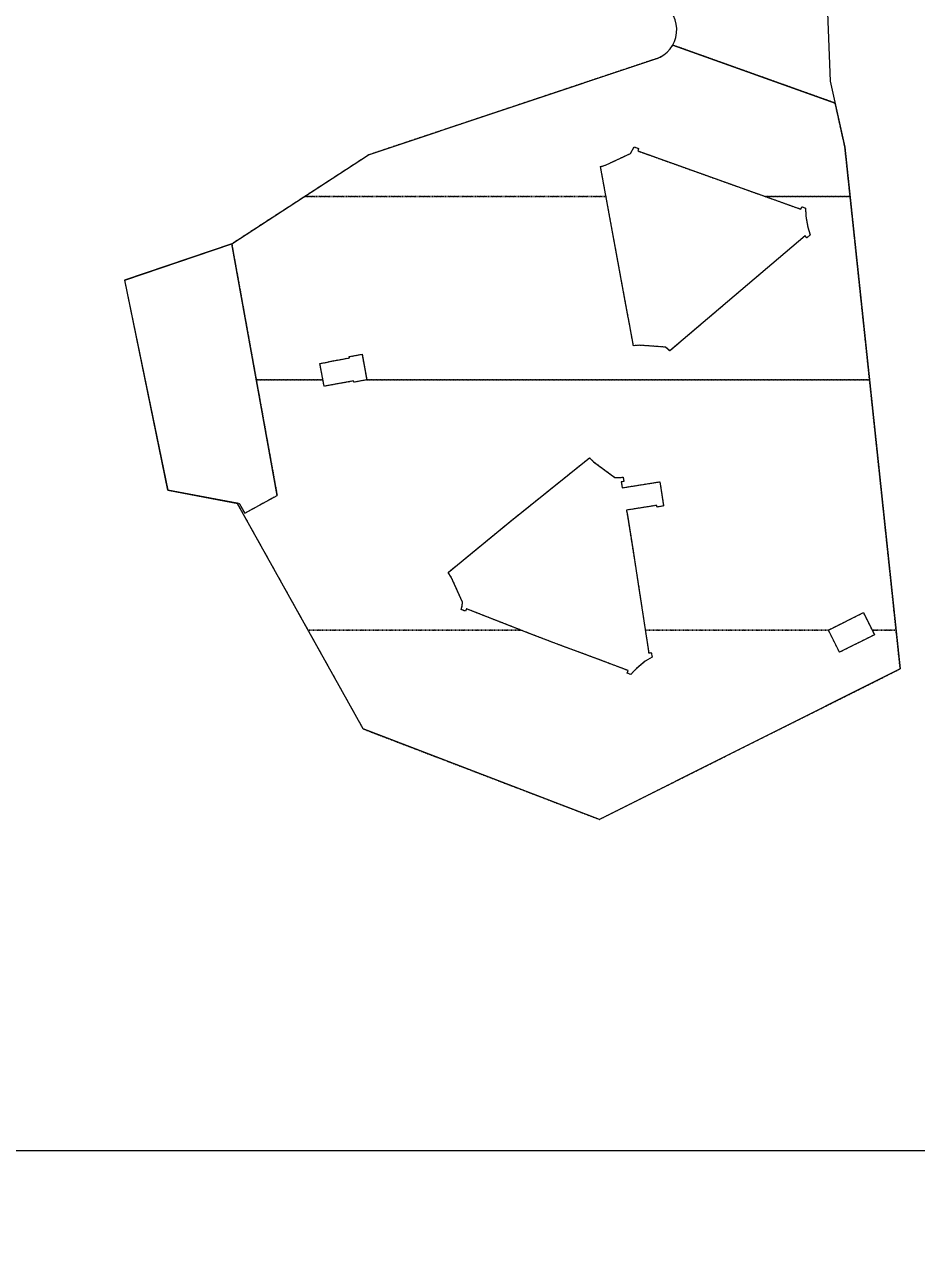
# Model space of a CAD drawing. Header units: metres. Extents: x 256329 to 886268, y -249371 to 355.
# Drawn here: x 286261.3 to 286398.1, y -997.9 to -807.9 of the extents above; entities that cross this region are included whole.
import ezdxf

# ---------------------------------------------------------------- set-up
doc = ezdxf.new("R2010")
doc.units = ezdxf.units.M
doc.header["$MEASUREMENT"] = 0
doc.linetypes.add('DASHED', pattern=[0.75, 0.5, -0.25])
doc.layers.get('0').update_dxf_attribs({"lineweight": 18})
doc.layers.add('A-AREA-BUILT UP', color=30, linetype='Continuous', lineweight=0, plot=False)
doc.layers.add('A-AREA-BUP LOBBY', color=49, linetype='Continuous', lineweight=0, plot=False)
doc.layers.add('BLK_2_FLR_-1_COVERED_PARKING', color=7, linetype='DASHED', lineweight=9)

msp = doc.modelspace()

# ---------------------------------------------------------------- linework, layer by layer
at = {"color": 6, "ltscale": 0.05}
msp.add_lwpolyline([(285462.22245, -528.934859), (286489.827232, -528.934859), (286489.827232, -980.695668), (285462.22245, -980.695668)], close=True, dxfattribs=at)
at = {"layer": 'A-AREA-BUILT UP', "elevation": 101.323695}
for points in [[(286354.724808, -857.115816), (286353.969605, -852.934149), (286353.942131, -852.784825), (286349.680736, -829.623752), (286350.469813, -829.390658), (286354.29986, -827.592694), (286354.870407, -826.608487), (286355.530501, -826.844157), (286355.396776, -827.219066), (286380.441611, -836.162459), (286380.57641, -835.78613), (286381.141474, -835.987872), (286381.198266, -837.238925), (286381.482279, -838.927134), (286381.870395, -840.114797), (286381.339395, -840.565658), (286381.06794, -840.246395), (286360.30635, -857.919095), (286359.663962, -857.337701), (286355.718755, -857.051944)], [(286313.790405, -862.365846), (286311.822243, -862.721291), (286311.786767, -862.524863), (286307.250395, -863.344721), (286306.624681, -859.846346), (286307.946689, -859.607362), (286307.938505, -859.562094), (286311.144045, -858.982559), (286311.108503, -858.786143), (286313.076543, -858.430025)], [(286347.998647, -874.314857), (286348.627641, -874.927486), (286351.894489, -877.358672), (286352.521977, -877.356405), (286352.82978, -877.325288), (286353.143834, -877.272725), (286353.25843, -877.963113), (286352.871062, -878.025995), (286353.01345, -878.914603), (286358.791495, -877.994183), (286359.371677, -881.707608), (286358.364063, -881.871266), (286358.322887, -881.612959), (286353.672166, -882.35379), (286353.686139, -882.447109), (286353.748773, -882.837966), (286354.6676, -888.603274), (286355.478308, -893.68938), (286357.077555, -904.277546), (286357.472333, -904.214419), (286357.582586, -904.902616), (286356.515883, -905.553106), (286355.20675, -906.679113), (286354.758717, -907.11246), (286354.339763, -907.574004), (286353.779549, -907.359726), (286353.922123, -906.986163), (286349.673837, -905.361218), (286342.944433, -902.884744), (286338.8814, -901.319658), (286329.092754, -897.487695), (286328.950786, -897.859671), (286328.296284, -897.609327), (286328.437637, -897.056789), (286328.502482, -896.490101), (286326.782782, -892.644131), (286326.314703, -891.90358), (286335.766932, -884.13626)], [(286384.659508, -900.765275), (286390.025744, -898.081339), (286391.72557, -901.479955), (286386.359335, -904.163891)]]:
    msp.add_lwpolyline(points, close=True, dxfattribs=at)
at = {"layer": 'A-AREA-BUP LOBBY', "color": 30, "elevation": -1.062838}
msp.add_lwpolyline([(286383.119866, -770.490094), (286384.940947, -816.50012), (286387.175635, -826.616761), (286395.67277, -906.725489), (286349.506737, -929.815538), (286313.246492, -915.940643), (286293.912795, -881.290879), (286283.260484, -879.267316), (286276.656172, -847.056044), (286293.085874, -841.474894), (286314.063329, -827.832361), (286358.178883, -813.089702, 0.645421), (286359.050925, -804.568498)], format="xyb", dxfattribs=at)
at = {"layer": 'A-AREA-BUP LOBBY', "color": 30}
for points, elevation in [([(286360.777867, -810.981749), (286385.699881, -819.874244)], -102.337326), ([(286293.085874, -841.474894), (286276.640228, -847.058082), (286283.244541, -879.269354), (286294.276684, -881.357962), (286295.099329, -882.832302), (286300.05627, -880.094753), (286293.085874, -841.474894)], -0.06012)]:
    msp.add_lwpolyline(points, close=True, dxfattribs=dict(at, elevation=elevation))
at = {"layer": 'BLK_2_FLR_-1_COVERED_PARKING', "color": 7, "ltscale": 0.05}
msp.add_lwpolyline([(286385.6851, -819.86897), (286360.762787, -810.976368, -0.183538), (286358.178883, -813.089702), (286314.063329, -827.832361), (286304.25736, -834.209601), (286350.524484, -834.209601), (286349.680736, -829.623752), (286350.469813, -829.390658), (286354.29986, -827.592694), (286354.870407, -826.608487), (286355.530501, -826.844157), (286355.396776, -827.219066), (286374.972881, -834.209601), (286387.981008, -834.209601), (286387.175635, -826.616761)], format="xyb", close=True, dxfattribs=at)
for points in [[(286350.524484, -834.209601), (286304.25736, -834.209601), (286293.085874, -841.474894), (286296.856427, -862.365846), (286307.075315, -862.365846), (286306.624681, -859.846346), (286307.946689, -859.607362), (286307.938505, -859.562094), (286311.144045, -858.982559), (286311.108503, -858.786143), (286313.076543, -858.430025), (286313.790405, -862.365846), (286390.967542, -862.365846), (286387.981008, -834.209601), (286374.972881, -834.209601), (286380.441611, -836.162459), (286380.57641, -835.78613), (286381.141474, -835.987872), (286381.198266, -837.238925), (286381.482279, -838.927134), (286381.870395, -840.114797), (286381.339395, -840.565658), (286381.06794, -840.246395), (286360.30635, -857.919095), (286359.663962, -857.337701), (286355.718755, -857.051944), (286354.724808, -857.115816), (286353.969605, -852.934149), (286353.942131, -852.784825)], [(286390.967542, -862.365846), (286313.790405, -862.365846), (286311.822243, -862.721291), (286311.786767, -862.524863), (286307.250395, -863.344721), (286307.075315, -862.365846), (286296.856427, -862.365846), (286300.05627, -880.094753), (286295.099329, -882.832302), (286294.276684, -881.357962), (286293.911667, -881.288856), (286304.779018, -900.765275), (286337.465244, -900.765275), (286329.092754, -897.487695), (286328.950786, -897.859671), (286328.296284, -897.609327), (286328.437637, -897.056789), (286328.502482, -896.490101), (286326.782782, -892.644131), (286326.314703, -891.90358), (286335.766932, -884.13626), (286347.998647, -874.314857), (286348.627641, -874.927486), (286351.894489, -877.358672), (286352.521977, -877.356405), (286352.82978, -877.325288), (286353.143834, -877.272725), (286353.25843, -877.963113), (286352.871062, -878.025995), (286353.01345, -878.914603), (286358.791495, -877.994183), (286359.371677, -881.707608), (286358.364063, -881.871266), (286358.322887, -881.612959), (286353.672166, -882.35379), (286353.686139, -882.447109), (286353.748773, -882.837966), (286354.6676, -888.603274), (286355.478308, -893.68938), (286356.547058, -900.765275), (286384.659508, -900.765275), (286390.025744, -898.081339), (286391.368122, -900.765275), (286395.04057, -900.765275)], [(286395.67277, -906.725489), (286395.04057, -900.765275), (286391.368122, -900.765275), (286391.72557, -901.479955), (286386.359335, -904.163891), (286384.659508, -900.765275), (286356.547058, -900.765275), (286357.077555, -904.277546), (286357.472333, -904.214419), (286357.582586, -904.902616), (286356.515883, -905.553106), (286355.20675, -906.679113), (286354.758717, -907.11246), (286354.339763, -907.574004), (286353.779549, -907.359726), (286353.922123, -906.986163), (286349.673837, -905.361218), (286342.944433, -902.884744), (286338.8814, -901.319658), (286337.465244, -900.765275), (286304.779018, -900.765275), (286313.246492, -915.940643), (286349.506737, -929.815538)]]:
    msp.add_lwpolyline(points, close=True, dxfattribs=at)

doc.saveas('drawing.dxf')
